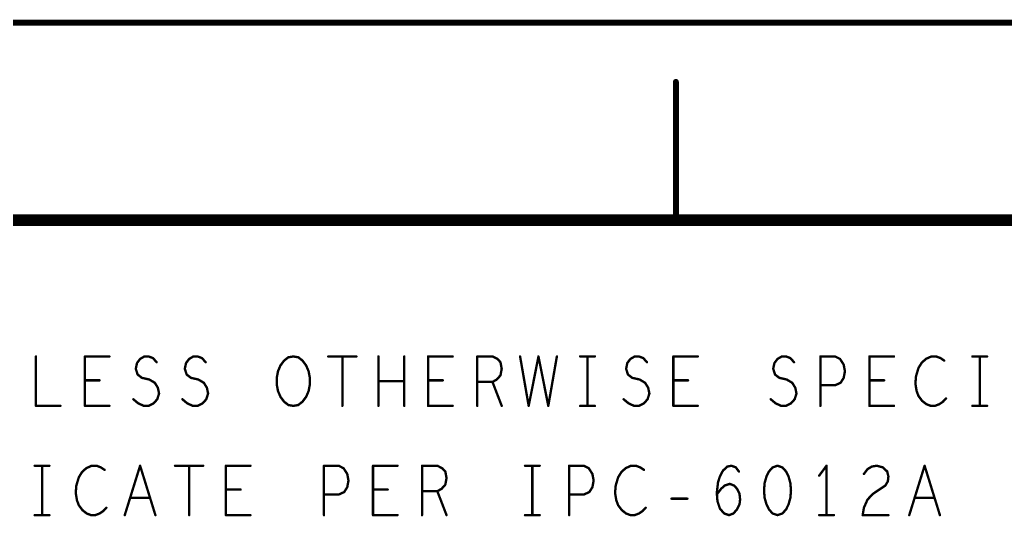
# Model space of a CAD drawing. Extents: x -18 to 16.1, y -6.6 to 15.5.
# Drawn here: x -15.359 to -12.867, y 14.203 to 15.46 of the extents above; entities that cross this region are included whole.
import ezdxf

# ---------------------------------------------------------------- set-up
doc = ezdxf.new("R2010")
doc.units = 0
doc.layers.get('0').update_dxf_attribs({"linetype": 'CONTINUOUS'})
doc.layers.add('FAB', color=13, linetype='CONTINUOUS')

# ---------------------------------------------------------------- blocks, each defined once
blk = doc.blocks.new('ROUND_13')
at = {"const_width": 0.0075}
blk.add_lwpolyline([(-0.00375, 0, 1), (0.00375, 0, 1)], format="xyb", close=True, dxfattribs=at)
blk = doc.blocks.new('ROUND_1')
at = {"const_width": 0.003}
blk.add_lwpolyline([(-0.0015, 0, 1), (0.0015, 0, 1)], format="xyb", close=True, dxfattribs=at)

msp = doc.modelspace()

# ---------------------------------------------------------------- linework, layer by layer
at = {"layer": 'FAB'}
for points, const_width in [([(-17.9499, 15.4527), (16.0501, 15.4527)], 0.015), ([(-13.6999, 14.9527), (-13.6999, 15.3027)], 0.015), ([(15.0501, 14.9527), (-16.9499, 14.9527)], 0.03), ([(-15.3184, 14.6077), (-15.3184, 14.4827)], 0.006), ([(-15.1944, 14.4827), (-15.1944, 14.6077)], 0.006), ([(-15.1944, 14.6077), (-15.1324, 14.6077)], 0.006), ([(-15.0549, 14.6015), (-15.0441, 14.6077)], 0.006), ([(-15.0441, 14.6077), (-15.0332, 14.6077)], 0.006), ([(-15.0332, 14.6077), (-15.0224, 14.6036)], 0.006), ([(-15.0224, 14.6036), (-15.0131, 14.5932)], 0.006), ([(-14.9309, 14.6015), (-14.9201, 14.6077)], 0.006), ([(-14.9201, 14.6077), (-14.9092, 14.6077)], 0.006), ([(-14.9092, 14.6077), (-14.8984, 14.6036)], 0.006), ([(-14.8984, 14.6036), (-14.8891, 14.5932)], 0.006), ([(-14.6907, 14.5973), (-14.6798, 14.6057)], 0.006), ([(-14.6798, 14.6057), (-14.6674, 14.6077)], 0.006), ([(-14.6674, 14.6077), (-14.655, 14.6057)], 0.006), ([(-14.655, 14.6057), (-14.6442, 14.5973)], 0.006), ([(-14.5791, 14.6077), (-14.5078, 14.6077)], 0.006), ([(-14.5434, 14.6077), (-14.5434, 14.4827)], 0.006), ([(-14.452, 14.4827), (-14.452, 14.6077)], 0.006), ([(-14.3869, 14.6077), (-14.3869, 14.4827)], 0.006), ([(-14.3264, 14.4827), (-14.3264, 14.6077)], 0.006), ([(-14.3264, 14.6077), (-14.2644, 14.6077)], 0.006), ([(-14.2024, 14.4827), (-14.2024, 14.6077)], 0.006), ([(-14.2024, 14.6077), (-14.1637, 14.6077)], 0.006), ([(-14.1637, 14.6077), (-14.1513, 14.6015)], 0.006), ([(-14.0939, 14.6077), (-14.0722, 14.4827)], 0.006), ([(-14.0722, 14.4827), (-14.0474, 14.6077)], 0.006), ([(-14.0474, 14.6077), (-14.0226, 14.4827)], 0.006), ([(-14.0226, 14.4827), (-14.0009, 14.6077)], 0.006), ([(-13.942, 14.6077), (-13.9048, 14.6077)], 0.006), ([(-13.9234, 14.6077), (-13.9234, 14.4827)], 0.006), ([(-13.8149, 14.6015), (-13.8041, 14.6077)], 0.006), ([(-13.8041, 14.6077), (-13.7932, 14.6077)], 0.006), ([(-13.7932, 14.6077), (-13.7824, 14.6036)], 0.006), ([(-13.7824, 14.6036), (-13.7731, 14.5932)], 0.006), ([(-13.7064, 14.4827), (-13.7064, 14.6077)], 0.006), ([(-13.7064, 14.6077), (-13.6444, 14.6077)], 0.006), ([(-13.4429, 14.6015), (-13.4321, 14.6077)], 0.006), ([(-13.4321, 14.6077), (-13.4212, 14.6077)], 0.006), ([(-13.4212, 14.6077), (-13.4104, 14.6036)], 0.006), ([(-13.4104, 14.6036), (-13.4011, 14.5932)], 0.006), ([(-13.3344, 14.4827), (-13.3344, 14.6077)], 0.006), ([(-13.3344, 14.6077), (-13.2972, 14.6077)], 0.006), ([(-13.2972, 14.6077), (-13.2848, 14.6015)], 0.006), ([(-13.2104, 14.4827), (-13.2104, 14.6077)], 0.006), ([(-13.2104, 14.6077), (-13.1484, 14.6077)], 0.006), ([(-13.0539, 14.6077), (-13.0678, 14.6015)], 0.006), ([(-13.0415, 14.6077), (-13.0539, 14.6077)], 0.006), ([(-13.0306, 14.6036), (-13.0415, 14.6077)], 0.006), ([(-13.0213, 14.5973), (-13.0306, 14.6036)], 0.006), ([(-12.95, 14.6077), (-12.9128, 14.6077)], 0.006), ([(-12.9314, 14.6077), (-12.9314, 14.4827)], 0.006), ([(-15.0658, 14.5765), (-15.0627, 14.5911)], 0.006), ([(-15.0627, 14.5911), (-15.0549, 14.6015)], 0.006), ([(-14.9418, 14.5765), (-14.9387, 14.5911)], 0.006), ([(-14.9387, 14.5911), (-14.9309, 14.6015)], 0.006), ([(-14.7062, 14.5702), (-14.7, 14.5848)], 0.006), ([(-14.7, 14.5848), (-14.6907, 14.5973)], 0.006), ([(-14.6442, 14.5973), (-14.6349, 14.5848)], 0.006), ([(-14.6349, 14.5848), (-14.6287, 14.5702)], 0.006), ([(-14.1513, 14.6015), (-14.1435, 14.5932)], 0.006), ([(-14.1435, 14.5932), (-14.1404, 14.5765)], 0.006), ([(-13.8258, 14.5765), (-13.8227, 14.5911)], 0.006), ([(-13.8227, 14.5911), (-13.8149, 14.6015)], 0.006), ([(-13.4538, 14.5765), (-13.4507, 14.5911)], 0.006), ([(-13.4507, 14.5911), (-13.4429, 14.6015)], 0.006), ([(-13.2848, 14.6015), (-13.2755, 14.5869)], 0.006), ([(-13.2755, 14.5869), (-13.2724, 14.5702)], 0.006), ([(-13.0864, 14.5786), (-13.0926, 14.5577)], 0.006), ([(-13.0787, 14.5911), (-13.0864, 14.5786)], 0.006), ([(-13.0678, 14.6015), (-13.0787, 14.5911)], 0.006), ([(-15.0611, 14.5619), (-15.0658, 14.5765)], 0.006), ([(-15.0503, 14.5536), (-15.0611, 14.5619)], 0.006), ([(-15.0317, 14.5494), (-15.0503, 14.5536)], 0.006), ([(-14.9371, 14.5619), (-14.9418, 14.5765)], 0.006), ([(-14.9263, 14.5536), (-14.9371, 14.5619)], 0.006), ([(-14.9077, 14.5494), (-14.9263, 14.5536)], 0.006), ([(-14.7093, 14.5536), (-14.7062, 14.5702)], 0.006), ([(-14.7093, 14.5369), (-14.7093, 14.5536)], 0.006), ([(-14.6287, 14.5702), (-14.6256, 14.5536)], 0.006), ([(-14.6256, 14.5536), (-14.6256, 14.5369)], 0.006), ([(-14.1435, 14.5598), (-14.1528, 14.5494)], 0.006), ([(-14.1404, 14.5765), (-14.1435, 14.5598)], 0.006), ([(-13.8211, 14.5619), (-13.8258, 14.5765)], 0.006), ([(-13.8103, 14.5536), (-13.8211, 14.5619)], 0.006), ([(-13.7917, 14.5494), (-13.8103, 14.5536)], 0.006), ([(-13.4491, 14.5619), (-13.4538, 14.5765)], 0.006), ([(-13.4383, 14.5536), (-13.4491, 14.5619)], 0.006), ([(-13.4197, 14.5494), (-13.4383, 14.5536)], 0.006), ([(-13.2755, 14.5536), (-13.2833, 14.5411)], 0.006), ([(-13.2724, 14.5702), (-13.2755, 14.5536)], 0.006), ([(-13.0926, 14.5577), (-13.0942, 14.539)], 0.006), ([(-15.1572, 14.5473), (-15.1944, 14.5473)], 0.006), ([(-15.0177, 14.5411), (-15.0317, 14.5494)], 0.006), ([(-15.01, 14.5286), (-15.0177, 14.5411)], 0.006), ([(-15.0069, 14.514), (-15.01, 14.5286)], 0.006), ([(-14.8937, 14.5411), (-14.9077, 14.5494)], 0.006), ([(-14.886, 14.5286), (-14.8937, 14.5411)], 0.006), ([(-14.8829, 14.514), (-14.886, 14.5286)], 0.006), ([(-14.7062, 14.5202), (-14.7093, 14.5369)], 0.006), ([(-14.6256, 14.5369), (-14.6287, 14.5202)], 0.006), ([(-14.3869, 14.5452), (-14.452, 14.5452)], 0.006), ([(-14.2892, 14.5473), (-14.3264, 14.5473)], 0.006), ([(-14.1637, 14.5432), (-14.2024, 14.5432)], 0.006), ([(-14.1528, 14.5494), (-14.1637, 14.5432)], 0.006), ([(-14.1637, 14.5432), (-14.1404, 14.4827)], 0.006), ([(-13.7777, 14.5411), (-13.7917, 14.5494)], 0.006), ([(-13.77, 14.5286), (-13.7777, 14.5411)], 0.006), ([(-13.7669, 14.514), (-13.77, 14.5286)], 0.006), ([(-13.6692, 14.5473), (-13.7064, 14.5473)], 0.006), ([(-13.4057, 14.5411), (-13.4197, 14.5494)], 0.006), ([(-13.398, 14.5286), (-13.4057, 14.5411)], 0.006), ([(-13.3949, 14.514), (-13.398, 14.5286)], 0.006), ([(-13.2972, 14.5348), (-13.3344, 14.5348)], 0.006), ([(-13.2833, 14.5411), (-13.2972, 14.5348)], 0.006), ([(-13.1732, 14.5473), (-13.2104, 14.5473)], 0.006), ([(-13.0942, 14.539), (-13.0911, 14.5202)], 0.006), ([(-15.0115, 14.4994), (-15.0069, 14.514)], 0.006), ([(-14.8875, 14.4994), (-14.8829, 14.514)], 0.006), ([(-14.7, 14.5057), (-14.7062, 14.5202)], 0.006), ([(-14.6907, 14.4932), (-14.7, 14.5057)], 0.006), ([(-14.6349, 14.5057), (-14.6442, 14.4932)], 0.006), ([(-14.6287, 14.5202), (-14.6349, 14.5057)], 0.006), ([(-13.7715, 14.4994), (-13.7669, 14.514)], 0.006), ([(-13.3995, 14.4994), (-13.3949, 14.514)], 0.006), ([(-13.0911, 14.5202), (-13.0864, 14.5077)], 0.006), ([(-13.0864, 14.5077), (-13.0771, 14.4952)], 0.006), ([(-15.3184, 14.4827), (-15.2564, 14.4827)], 0.006), ([(-15.1324, 14.4827), (-15.1944, 14.4827)], 0.006), ([(-15.072, 14.4994), (-15.0596, 14.489)], 0.006), ([(-15.0596, 14.489), (-15.0456, 14.4827)], 0.006), ([(-15.0456, 14.4827), (-15.0332, 14.4827)], 0.006), ([(-15.0332, 14.4827), (-15.0208, 14.489)], 0.006), ([(-15.0208, 14.489), (-15.0115, 14.4994)], 0.006), ([(-14.948, 14.4994), (-14.9356, 14.489)], 0.006), ([(-14.9356, 14.489), (-14.9216, 14.4827)], 0.006), ([(-14.9216, 14.4827), (-14.9092, 14.4827)], 0.006), ([(-14.9092, 14.4827), (-14.8968, 14.489)], 0.006), ([(-14.8968, 14.489), (-14.8875, 14.4994)], 0.006), ([(-14.6798, 14.4848), (-14.6907, 14.4932)], 0.006), ([(-14.6674, 14.4827), (-14.6798, 14.4848)], 0.006), ([(-14.655, 14.4848), (-14.6674, 14.4827)], 0.006), ([(-14.6442, 14.4932), (-14.655, 14.4848)], 0.006), ([(-14.2644, 14.4827), (-14.3264, 14.4827)], 0.006), ([(-13.942, 14.4827), (-13.9048, 14.4827)], 0.006), ([(-13.832, 14.4994), (-13.8196, 14.489)], 0.006), ([(-13.8196, 14.489), (-13.8056, 14.4827)], 0.006), ([(-13.8056, 14.4827), (-13.7932, 14.4827)], 0.006), ([(-13.7932, 14.4827), (-13.7808, 14.489)], 0.006), ([(-13.7808, 14.489), (-13.7715, 14.4994)], 0.006), ([(-13.6444, 14.4827), (-13.7064, 14.4827)], 0.006), ([(-13.46, 14.4994), (-13.4476, 14.489)], 0.006), ([(-13.4476, 14.489), (-13.4336, 14.4827)], 0.006), ([(-13.4336, 14.4827), (-13.4212, 14.4827)], 0.006), ([(-13.4212, 14.4827), (-13.4088, 14.489)], 0.006), ([(-13.4088, 14.489), (-13.3995, 14.4994)], 0.006), ([(-13.1484, 14.4827), (-13.2104, 14.4827)], 0.006), ([(-13.0771, 14.4952), (-13.0663, 14.4869)], 0.006), ([(-13.0663, 14.4869), (-13.0554, 14.4827)], 0.006), ([(-13.0554, 14.4827), (-13.0446, 14.4827)], 0.006), ([(-13.0446, 14.4827), (-13.0337, 14.4869)], 0.006), ([(-13.0337, 14.4869), (-13.0244, 14.4932)], 0.006), ([(-13.0244, 14.4932), (-13.0167, 14.5015)], 0.006), ([(-12.95, 14.4827), (-12.9128, 14.4827)], 0.006), ([(-15.3215, 14.3311), (-15.2843, 14.3311)], 0.006), ([(-15.3029, 14.3311), (-15.3029, 14.2061)], 0.006), ([(-15.1774, 14.3311), (-15.1913, 14.3248)], 0.006), ([(-15.165, 14.3311), (-15.1774, 14.3311)], 0.006), ([(-15.1541, 14.3269), (-15.165, 14.3311)], 0.006), ([(-15.0937, 14.2061), (-15.0549, 14.3311)], 0.006), ([(-15.0549, 14.3311), (-15.0162, 14.2061)], 0.006), ([(-14.9666, 14.3311), (-14.8953, 14.3311)], 0.006), ([(-14.9309, 14.3311), (-14.9309, 14.2061)], 0.006), ([(-14.8379, 14.2061), (-14.8379, 14.3311)], 0.006), ([(-14.8379, 14.3311), (-14.7759, 14.3311)], 0.006), ([(-14.5899, 14.2061), (-14.5899, 14.3311)], 0.006), ([(-14.5899, 14.3311), (-14.5527, 14.3311)], 0.006), ([(-14.5527, 14.3311), (-14.5403, 14.3248)], 0.006), ([(-14.4659, 14.2061), (-14.4659, 14.3311)], 0.006), ([(-14.4659, 14.3311), (-14.4039, 14.3311)], 0.006), ([(-14.3419, 14.2061), (-14.3419, 14.3311)], 0.006), ([(-14.3419, 14.3311), (-14.3032, 14.3311)], 0.006), ([(-14.3032, 14.3311), (-14.2908, 14.3248)], 0.006), ([(-14.0815, 14.3311), (-14.0443, 14.3311)], 0.006), ([(-14.0629, 14.3311), (-14.0629, 14.2061)], 0.006), ([(-13.9699, 14.2061), (-13.9699, 14.3311)], 0.006), ([(-13.9699, 14.3311), (-13.9327, 14.3311)], 0.006), ([(-13.9327, 14.3311), (-13.9203, 14.3248)], 0.006), ([(-13.8134, 14.3311), (-13.8273, 14.3248)], 0.006), ([(-13.801, 14.3311), (-13.8134, 14.3311)], 0.006), ([(-13.7901, 14.3269), (-13.801, 14.3311)], 0.006), ([(-13.5809, 14.3186), (-13.57, 14.329)], 0.006), ([(-13.57, 14.329), (-13.5592, 14.3311)], 0.006), ([(-13.5592, 14.3311), (-13.5483, 14.3269)], 0.006), ([(-13.4429, 14.3311), (-13.4553, 14.3269)], 0.006), ([(-13.4305, 14.3269), (-13.4429, 14.3311)], 0.006), ([(-13.3189, 14.3311), (-13.3375, 14.3061)], 0.006), ([(-13.3189, 14.2061), (-13.3189, 14.3311)], 0.006), ([(-13.2151, 14.3227), (-13.2042, 14.329)], 0.006), ([(-13.2042, 14.329), (-13.1918, 14.3311)], 0.006), ([(-13.1918, 14.3311), (-13.1763, 14.3269)], 0.006), ([(-13.1097, 14.2061), (-13.0709, 14.3311)], 0.006), ([(-13.0709, 14.3311), (-13.0322, 14.2061)], 0.006), ([(-15.2022, 14.3144), (-15.2099, 14.3019)], 0.006), ([(-15.1913, 14.3248), (-15.2022, 14.3144)], 0.006), ([(-15.1448, 14.3207), (-15.1541, 14.3269)], 0.006), ([(-14.5403, 14.3248), (-14.531, 14.3103)], 0.006), ([(-14.531, 14.3103), (-14.5279, 14.2936)], 0.006), ([(-14.2908, 14.3248), (-14.283, 14.3165)], 0.006), ([(-14.283, 14.3165), (-14.2799, 14.2998)], 0.006), ([(-13.9203, 14.3248), (-13.911, 14.3103)], 0.006), ([(-13.911, 14.3103), (-13.9079, 14.2936)], 0.006), ([(-13.8382, 14.3144), (-13.8459, 14.3019)], 0.006), ([(-13.8273, 14.3248), (-13.8382, 14.3144)], 0.006), ([(-13.7808, 14.3207), (-13.7901, 14.3269)], 0.006), ([(-13.5933, 14.2894), (-13.5886, 14.304)], 0.006), ([(-13.5886, 14.304), (-13.5809, 14.3186)], 0.006), ([(-13.5483, 14.3269), (-13.5406, 14.3165)], 0.006), ([(-13.4708, 14.304), (-13.4755, 14.2873)], 0.006), ([(-13.4646, 14.3165), (-13.4708, 14.304)], 0.006), ([(-13.4553, 14.3269), (-13.4646, 14.3165)], 0.006), ([(-13.4212, 14.3165), (-13.4305, 14.3269)], 0.006), ([(-13.415, 14.304), (-13.4212, 14.3165)], 0.006), ([(-13.4104, 14.2873), (-13.415, 14.304)], 0.006), ([(-13.2244, 14.3103), (-13.2151, 14.3227)], 0.006), ([(-13.1763, 14.3269), (-13.1655, 14.3165)], 0.006), ([(-13.1655, 14.3165), (-13.1624, 14.304)], 0.006), ([(-13.1624, 14.304), (-13.1639, 14.2915)], 0.006), ([(-15.2161, 14.2811), (-15.2177, 14.2623)], 0.006), ([(-15.2099, 14.3019), (-15.2161, 14.2811)], 0.006), ([(-14.5279, 14.2936), (-14.531, 14.2769)], 0.006), ([(-14.283, 14.2832), (-14.2923, 14.2728)], 0.006), ([(-14.2799, 14.2998), (-14.283, 14.2832)], 0.006), ([(-13.9079, 14.2936), (-13.911, 14.2769)], 0.006), ([(-13.8521, 14.2811), (-13.8537, 14.2623)], 0.006), ([(-13.8459, 14.3019), (-13.8521, 14.2811)], 0.006), ([(-13.5964, 14.2623), (-13.5933, 14.2894)], 0.006), ([(-13.5855, 14.2728), (-13.5762, 14.2811)], 0.006), ([(-13.5762, 14.2811), (-13.5638, 14.2852)], 0.006), ([(-13.5638, 14.2852), (-13.553, 14.2811)], 0.006), ([(-13.553, 14.2811), (-13.5452, 14.2728)], 0.006), ([(-13.4755, 14.2873), (-13.477, 14.2686)], 0.006), ([(-13.4088, 14.2686), (-13.4104, 14.2873)], 0.006), ([(-13.1701, 14.2811), (-13.2011, 14.2602)], 0.006), ([(-13.1639, 14.2915), (-13.1701, 14.2811)], 0.006), ([(-15.2177, 14.2623), (-15.2146, 14.2436)], 0.006), ([(-14.8007, 14.2707), (-14.8379, 14.2707)], 0.006), ([(-14.5527, 14.2582), (-14.5899, 14.2582)], 0.006), ([(-14.5388, 14.2644), (-14.5527, 14.2582)], 0.006), ([(-14.531, 14.2769), (-14.5388, 14.2644)], 0.006), ([(-14.4287, 14.2707), (-14.4659, 14.2707)], 0.006), ([(-14.3032, 14.2665), (-14.3419, 14.2665)], 0.006), ([(-14.2923, 14.2728), (-14.3032, 14.2665)], 0.006), ([(-14.3032, 14.2665), (-14.2799, 14.2061)], 0.006), ([(-13.9327, 14.2582), (-13.9699, 14.2582)], 0.006), ([(-13.9188, 14.2644), (-13.9327, 14.2582)], 0.006), ([(-13.911, 14.2769), (-13.9188, 14.2644)], 0.006), ([(-13.8537, 14.2623), (-13.8506, 14.2436)], 0.006), ([(-13.5964, 14.2582), (-13.5855, 14.2728)], 0.006), ([(-13.5948, 14.2415), (-13.5964, 14.2623)], 0.006), ([(-13.5452, 14.2728), (-13.539, 14.2602)], 0.006), ([(-13.539, 14.2602), (-13.5375, 14.2457)], 0.006), ([(-13.477, 14.2686), (-13.4755, 14.2498)], 0.006), ([(-13.4104, 14.2498), (-13.4088, 14.2686)], 0.006), ([(-13.2011, 14.2602), (-13.2151, 14.2457)], 0.006), ([(-15.2146, 14.2436), (-15.2099, 14.2311)], 0.006), ([(-15.2099, 14.2311), (-15.2006, 14.2186)], 0.006), ([(-15.0301, 14.2498), (-15.0797, 14.2498)], 0.006), ([(-13.8506, 14.2436), (-13.8459, 14.2311)], 0.006), ([(-13.8459, 14.2311), (-13.8366, 14.2186)], 0.006), ([(-13.7111, 14.2477), (-13.6708, 14.2477)], 0.006), ([(-13.5886, 14.2227), (-13.5948, 14.2415)], 0.006), ([(-13.539, 14.2332), (-13.5452, 14.2207)], 0.006), ([(-13.5375, 14.2457), (-13.539, 14.2332)], 0.006), ([(-13.4755, 14.2498), (-13.4708, 14.2332)], 0.006), ([(-13.4708, 14.2332), (-13.4646, 14.2207)], 0.006), ([(-13.4212, 14.2207), (-13.415, 14.2332)], 0.006), ([(-13.415, 14.2332), (-13.4104, 14.2498)], 0.006), ([(-13.2151, 14.2457), (-13.2244, 14.2248)], 0.006), ([(-13.0461, 14.2498), (-13.0957, 14.2498)], 0.006), ([(-15.3215, 14.2061), (-15.2843, 14.2061)], 0.006), ([(-15.2006, 14.2186), (-15.1898, 14.2102)], 0.006), ([(-15.1898, 14.2102), (-15.1789, 14.2061)], 0.006), ([(-15.1789, 14.2061), (-15.1681, 14.2061)], 0.006), ([(-15.1681, 14.2061), (-15.1572, 14.2102)], 0.006), ([(-15.1572, 14.2102), (-15.1479, 14.2165)], 0.006), ([(-15.1479, 14.2165), (-15.1402, 14.2248)], 0.006), ([(-14.7759, 14.2061), (-14.8379, 14.2061)], 0.006), ([(-14.4039, 14.2061), (-14.4659, 14.2061)], 0.006), ([(-14.0815, 14.2061), (-14.0443, 14.2061)], 0.006), ([(-13.8366, 14.2186), (-13.8258, 14.2102)], 0.006), ([(-13.8258, 14.2102), (-13.8149, 14.2061)], 0.006), ([(-13.8149, 14.2061), (-13.8041, 14.2061)], 0.006), ([(-13.8041, 14.2061), (-13.7932, 14.2102)], 0.006), ([(-13.7932, 14.2102), (-13.7839, 14.2165)], 0.006), ([(-13.7839, 14.2165), (-13.7762, 14.2248)], 0.006), ([(-13.5778, 14.2102), (-13.5886, 14.2227)], 0.006), ([(-13.5654, 14.2061), (-13.5778, 14.2102)], 0.006), ([(-13.5545, 14.2102), (-13.5654, 14.2061)], 0.006), ([(-13.5452, 14.2207), (-13.5545, 14.2102)], 0.006), ([(-13.4646, 14.2207), (-13.4553, 14.2102)], 0.006), ([(-13.4553, 14.2102), (-13.4429, 14.2061)], 0.006), ([(-13.4429, 14.2061), (-13.4305, 14.2102)], 0.006), ([(-13.4305, 14.2102), (-13.4212, 14.2207)], 0.006), ([(-13.3375, 14.2061), (-13.3003, 14.2061)], 0.006), ([(-13.2244, 14.2248), (-13.2275, 14.2061)], 0.006), ([(-13.2275, 14.2061), (-13.1624, 14.2061)], 0.006)]:
    msp.add_lwpolyline(points, dxfattribs=dict(at, const_width=const_width))

# ---------------------------------------------------------------- block references
for name, p in [('ROUND_13', (-13.6999, 15.3027)), ('ROUND_13', (-13.6999, 14.9527)), ('ROUND_1', (-15.3184, 14.6077)), ('ROUND_1', (-15.1944, 14.6077)), ('ROUND_1', (-15.1944, 14.6077)), ('ROUND_1', (-15.1324, 14.6077)), ('ROUND_1', (-15.0441, 14.6077)), ('ROUND_1', (-15.0441, 14.6077)), ('ROUND_1', (-15.0332, 14.6077)), ('ROUND_1', (-15.0332, 14.6077)), ('ROUND_1', (-15.0224, 14.6036)), ('ROUND_1', (-15.0224, 14.6036)), ('ROUND_1', (-14.9201, 14.6077)), ('ROUND_1', (-14.9201, 14.6077)), ('ROUND_1', (-14.9092, 14.6077)), ('ROUND_1', (-14.9092, 14.6077)), ('ROUND_1', (-14.8984, 14.6036)), ('ROUND_1', (-14.8984, 14.6036)), ('ROUND_1', (-14.6798, 14.6057)), ('ROUND_1', (-14.6798, 14.6057)), ('ROUND_1', (-14.6674, 14.6077)), ('ROUND_1', (-14.6674, 14.6077)), ('ROUND_1', (-14.655, 14.6057)), ('ROUND_1', (-14.655, 14.6057)), ('ROUND_1', (-14.5791, 14.6077)), ('ROUND_1', (-14.5434, 14.6077)), ('ROUND_1', (-14.5078, 14.6077)), ('ROUND_1', (-14.452, 14.6077)), ('ROUND_1', (-14.3869, 14.6077)), ('ROUND_1', (-14.3264, 14.6077)), ('ROUND_1', (-14.3264, 14.6077)), ('ROUND_1', (-14.2644, 14.6077)), ('ROUND_1', (-14.2024, 14.6077)), ('ROUND_1', (-14.2024, 14.6077)), ('ROUND_1', (-14.1637, 14.6077)), ('ROUND_1', (-14.1637, 14.6077)), ('ROUND_1', (-14.0939, 14.6077)), ('ROUND_1', (-14.0474, 14.6077)), ('ROUND_1', (-14.0474, 14.6077)), ('ROUND_1', (-14.0009, 14.6077)), ('ROUND_1', (-13.942, 14.6077)), ('ROUND_1', (-13.9234, 14.6077)), ('ROUND_1', (-13.9048, 14.6077)), ('ROUND_1', (-13.8041, 14.6077)), ('ROUND_1', (-13.8041, 14.6077)), ('ROUND_1', (-13.7932, 14.6077)), ('ROUND_1', (-13.7932, 14.6077)), ('ROUND_1', (-13.7824, 14.6036)), ('ROUND_1', (-13.7824, 14.6036)), ('ROUND_1', (-13.7064, 14.6077)), ('ROUND_1', (-13.7064, 14.6077)), ('ROUND_1', (-13.6444, 14.6077)), ('ROUND_1', (-13.4321, 14.6077)), ('ROUND_1', (-13.4321, 14.6077)), ('ROUND_1', (-13.4212, 14.6077)), ('ROUND_1', (-13.4212, 14.6077)), ('ROUND_1', (-13.4104, 14.6036)), ('ROUND_1', (-13.4104, 14.6036)), ('ROUND_1', (-13.3344, 14.6077)), ('ROUND_1', (-13.3344, 14.6077)), ('ROUND_1', (-13.2972, 14.6077)), ('ROUND_1', (-13.2972, 14.6077)), ('ROUND_1', (-13.2104, 14.6077)), ('ROUND_1', (-13.2104, 14.6077)), ('ROUND_1', (-13.1484, 14.6077)), ('ROUND_1', (-13.0539, 14.6077)), ('ROUND_1', (-13.0539, 14.6077)), ('ROUND_1', (-13.0415, 14.6077)), ('ROUND_1', (-13.0415, 14.6077)), ('ROUND_1', (-13.0306, 14.6036)), ('ROUND_1', (-13.0306, 14.6036)), ('ROUND_1', (-12.95, 14.6077)), ('ROUND_1', (-12.9314, 14.6077)), ('ROUND_1', (-12.9128, 14.6077)), ('ROUND_1', (-15.0627, 14.5911)), ('ROUND_1', (-15.0627, 14.5911)), ('ROUND_1', (-15.0549, 14.6015)), ('ROUND_1', (-15.0549, 14.6015)), ('ROUND_1', (-15.0131, 14.5932)), ('ROUND_1', (-14.9387, 14.5911)), ('ROUND_1', (-14.9387, 14.5911)), ('ROUND_1', (-14.9309, 14.6015)), ('ROUND_1', (-14.9309, 14.6015)), ('ROUND_1', (-14.8891, 14.5932)), ('ROUND_1', (-14.7, 14.5848)), ('ROUND_1', (-14.7, 14.5848)), ('ROUND_1', (-14.6907, 14.5973)), ('ROUND_1', (-14.6907, 14.5973)), ('ROUND_1', (-14.6442, 14.5973)), ('ROUND_1', (-14.6442, 14.5973)), ('ROUND_1', (-14.6349, 14.5848)), ('ROUND_1', (-14.6349, 14.5848)), ('ROUND_1', (-14.1513, 14.6015)), ('ROUND_1', (-14.1513, 14.6015)), ('ROUND_1', (-14.1435, 14.5932)), ('ROUND_1', (-14.1435, 14.5932)), ('ROUND_1', (-13.8227, 14.5911)), ('ROUND_1', (-13.8227, 14.5911)), ('ROUND_1', (-13.8149, 14.6015)), ('ROUND_1', (-13.8149, 14.6015)), ('ROUND_1', (-13.7731, 14.5932)), ('ROUND_1', (-13.4507, 14.5911)), ('ROUND_1', (-13.4507, 14.5911)), ('ROUND_1', (-13.4429, 14.6015)), ('ROUND_1', (-13.4429, 14.6015)), ('ROUND_1', (-13.4011, 14.5932)), ('ROUND_1', (-13.2848, 14.6015)), ('ROUND_1', (-13.2848, 14.6015)), ('ROUND_1', (-13.2755, 14.5869)), ('ROUND_1', (-13.2755, 14.5869)), ('ROUND_1', (-13.0864, 14.5786)), ('ROUND_1', (-13.0864, 14.5786)), ('ROUND_1', (-13.0787, 14.5911)), ('ROUND_1', (-13.0787, 14.5911)), ('ROUND_1', (-13.0678, 14.6015)), ('ROUND_1', (-13.0678, 14.6015)), ('ROUND_1', (-13.0213, 14.5973)), ('ROUND_1', (-15.0658, 14.5765)), ('ROUND_1', (-15.0658, 14.5765)), ('ROUND_1', (-15.0611, 14.5619)), ('ROUND_1', (-15.0611, 14.5619)), ('ROUND_1', (-15.0503, 14.5536)), ('ROUND_1', (-15.0503, 14.5536)), ('ROUND_1', (-14.9418, 14.5765)), ('ROUND_1', (-14.9418, 14.5765)), ('ROUND_1', (-14.9371, 14.5619)), ('ROUND_1', (-14.9371, 14.5619)), ('ROUND_1', (-14.9263, 14.5536)), ('ROUND_1', (-14.9263, 14.5536)), ('ROUND_1', (-14.7093, 14.5536)), ('ROUND_1', (-14.7093, 14.5536)), ('ROUND_1', (-14.7062, 14.5702)), ('ROUND_1', (-14.7062, 14.5702)), ('ROUND_1', (-14.6287, 14.5702)), ('ROUND_1', (-14.6287, 14.5702)), ('ROUND_1', (-14.6256, 14.5536)), ('ROUND_1', (-14.6256, 14.5536)), ('ROUND_1', (-14.1435, 14.5598)), ('ROUND_1', (-14.1435, 14.5598)), ('ROUND_1', (-14.1404, 14.5765)), ('ROUND_1', (-14.1404, 14.5765)), ('ROUND_1', (-13.8258, 14.5765)), ('ROUND_1', (-13.8258, 14.5765)), ('ROUND_1', (-13.8211, 14.5619)), ('ROUND_1', (-13.8211, 14.5619)), ('ROUND_1', (-13.8103, 14.5536)), ('ROUND_1', (-13.8103, 14.5536)), ('ROUND_1', (-13.4538, 14.5765)), ('ROUND_1', (-13.4538, 14.5765)), ('ROUND_1', (-13.4491, 14.5619)), ('ROUND_1', (-13.4491, 14.5619)), ('ROUND_1', (-13.4383, 14.5536)), ('ROUND_1', (-13.4383, 14.5536)), ('ROUND_1', (-13.2755, 14.5536)), ('ROUND_1', (-13.2755, 14.5536)), ('ROUND_1', (-13.2724, 14.5702)), ('ROUND_1', (-13.2724, 14.5702)), ('ROUND_1', (-13.0926, 14.5577)), ('ROUND_1', (-13.0926, 14.5577)), ('ROUND_1', (-15.1944, 14.5473)), ('ROUND_1', (-15.1572, 14.5473)), ('ROUND_1', (-15.0317, 14.5494)), ('ROUND_1', (-15.0317, 14.5494)), ('ROUND_1', (-15.0177, 14.5411)), ('ROUND_1', (-15.0177, 14.5411)), ('ROUND_1', (-15.01, 14.5286)), ('ROUND_1', (-15.01, 14.5286)), ('ROUND_1', (-14.9077, 14.5494)), ('ROUND_1', (-14.9077, 14.5494)), ('ROUND_1', (-14.8937, 14.5411)), ('ROUND_1', (-14.8937, 14.5411)), ('ROUND_1', (-14.886, 14.5286)), ('ROUND_1', (-14.886, 14.5286)), ('ROUND_1', (-14.7093, 14.5369)), ('ROUND_1', (-14.7093, 14.5369)), ('ROUND_1', (-14.6256, 14.5369)), ('ROUND_1', (-14.6256, 14.5369)), ('ROUND_1', (-14.452, 14.5452)), ('ROUND_1', (-14.3869, 14.5452)), ('ROUND_1', (-14.3264, 14.5473)), ('ROUND_1', (-14.2892, 14.5473)), ('ROUND_1', (-14.2024, 14.5432)), ('ROUND_1', (-14.1637, 14.5432)), ('ROUND_1', (-14.1637, 14.5432)), ('ROUND_1', (-14.1637, 14.5432)), ('ROUND_1', (-14.1528, 14.5494)), ('ROUND_1', (-14.1528, 14.5494)), ('ROUND_1', (-13.7917, 14.5494)), ('ROUND_1', (-13.7917, 14.5494)), ('ROUND_1', (-13.7777, 14.5411)), ('ROUND_1', (-13.7777, 14.5411)), ('ROUND_1', (-13.77, 14.5286)), ('ROUND_1', (-13.77, 14.5286)), ('ROUND_1', (-13.7064, 14.5473)), ('ROUND_1', (-13.6692, 14.5473)), ('ROUND_1', (-13.4197, 14.5494)), ('ROUND_1', (-13.4197, 14.5494)), ('ROUND_1', (-13.4057, 14.5411)), ('ROUND_1', (-13.4057, 14.5411)), ('ROUND_1', (-13.398, 14.5286)), ('ROUND_1', (-13.398, 14.5286)), ('ROUND_1', (-13.3344, 14.5348)), ('ROUND_1', (-13.2972, 14.5348)), ('ROUND_1', (-13.2972, 14.5348)), ('ROUND_1', (-13.2833, 14.5411)), ('ROUND_1', (-13.2833, 14.5411)), ('ROUND_1', (-13.2104, 14.5473)), ('ROUND_1', (-13.1732, 14.5473)), ('ROUND_1', (-13.0942, 14.539)), ('ROUND_1', (-13.0942, 14.539)), ('ROUND_1', (-15.0069, 14.514)), ('ROUND_1', (-15.0069, 14.514)), ('ROUND_1', (-14.8829, 14.514)), ('ROUND_1', (-14.8829, 14.514)), ('ROUND_1', (-14.7062, 14.5202)), ('ROUND_1', (-14.7062, 14.5202)), ('ROUND_1', (-14.7, 14.5057)), ('ROUND_1', (-14.7, 14.5057)), ('ROUND_1', (-14.6349, 14.5057)), ('ROUND_1', (-14.6349, 14.5057)), ('ROUND_1', (-14.6287, 14.5202)), ('ROUND_1', (-14.6287, 14.5202)), ('ROUND_1', (-13.7669, 14.514)), ('ROUND_1', (-13.7669, 14.514)), ('ROUND_1', (-13.3949, 14.514)), ('ROUND_1', (-13.3949, 14.514)), ('ROUND_1', (-13.0911, 14.5202)), ('ROUND_1', (-13.0911, 14.5202)), ('ROUND_1', (-13.0864, 14.5077)), ('ROUND_1', (-13.0864, 14.5077)), ('ROUND_1', (-15.3184, 14.4827)), ('ROUND_1', (-15.3184, 14.4827)), ('ROUND_1', (-15.2564, 14.4827)), ('ROUND_1', (-15.1944, 14.4827)), ('ROUND_1', (-15.1944, 14.4827)), ('ROUND_1', (-15.1324, 14.4827)), ('ROUND_1', (-15.072, 14.4994)), ('ROUND_1', (-15.0596, 14.489)), ('ROUND_1', (-15.0596, 14.489)), ('ROUND_1', (-15.0456, 14.4827)), ('ROUND_1', (-15.0456, 14.4827)), ('ROUND_1', (-15.0332, 14.4827)), ('ROUND_1', (-15.0332, 14.4827)), ('ROUND_1', (-15.0208, 14.489)), ('ROUND_1', (-15.0208, 14.489)), ('ROUND_1', (-15.0115, 14.4994)), ('ROUND_1', (-15.0115, 14.4994)), ('ROUND_1', (-14.948, 14.4994)), ('ROUND_1', (-14.9356, 14.489)), ('ROUND_1', (-14.9356, 14.489)), ('ROUND_1', (-14.9216, 14.4827)), ('ROUND_1', (-14.9216, 14.4827)), ('ROUND_1', (-14.9092, 14.4827)), ('ROUND_1', (-14.9092, 14.4827)), ('ROUND_1', (-14.8968, 14.489)), ('ROUND_1', (-14.8968, 14.489)), ('ROUND_1', (-14.8875, 14.4994)), ('ROUND_1', (-14.8875, 14.4994)), ('ROUND_1', (-14.6907, 14.4932)), ('ROUND_1', (-14.6907, 14.4932)), ('ROUND_1', (-14.6798, 14.4848)), ('ROUND_1', (-14.6798, 14.4848)), ('ROUND_1', (-14.6674, 14.4827)), ('ROUND_1', (-14.6674, 14.4827)), ('ROUND_1', (-14.655, 14.4848)), ('ROUND_1', (-14.655, 14.4848)), ('ROUND_1', (-14.6442, 14.4932)), ('ROUND_1', (-14.6442, 14.4932)), ('ROUND_1', (-14.5434, 14.4827)), ('ROUND_1', (-14.452, 14.4827)), ('ROUND_1', (-14.3869, 14.4827)), ('ROUND_1', (-14.3264, 14.4827)), ('ROUND_1', (-14.3264, 14.4827)), ('ROUND_1', (-14.2644, 14.4827)), ('ROUND_1', (-14.2024, 14.4827)), ('ROUND_1', (-14.1404, 14.4827)), ('ROUND_1', (-14.0722, 14.4827)), ('ROUND_1', (-14.0722, 14.4827)), ('ROUND_1', (-14.0226, 14.4827)), ('ROUND_1', (-14.0226, 14.4827)), ('ROUND_1', (-13.942, 14.4827)), ('ROUND_1', (-13.9234, 14.4827)), ('ROUND_1', (-13.9048, 14.4827)), ('ROUND_1', (-13.832, 14.4994)), ('ROUND_1', (-13.8196, 14.489)), ('ROUND_1', (-13.8196, 14.489)), ('ROUND_1', (-13.8056, 14.4827)), ('ROUND_1', (-13.8056, 14.4827)), ('ROUND_1', (-13.7932, 14.4827)), ('ROUND_1', (-13.7932, 14.4827)), ('ROUND_1', (-13.7808, 14.489)), ('ROUND_1', (-13.7808, 14.489)), ('ROUND_1', (-13.7715, 14.4994)), ('ROUND_1', (-13.7715, 14.4994)), ('ROUND_1', (-13.7064, 14.4827)), ('ROUND_1', (-13.7064, 14.4827)), ('ROUND_1', (-13.6444, 14.4827)), ('ROUND_1', (-13.46, 14.4994)), ('ROUND_1', (-13.4476, 14.489)), ('ROUND_1', (-13.4476, 14.489)), ('ROUND_1', (-13.4336, 14.4827)), ('ROUND_1', (-13.4336, 14.4827)), ('ROUND_1', (-13.4212, 14.4827)), ('ROUND_1', (-13.4212, 14.4827)), ('ROUND_1', (-13.4088, 14.489)), ('ROUND_1', (-13.4088, 14.489)), ('ROUND_1', (-13.3995, 14.4994)), ('ROUND_1', (-13.3995, 14.4994)), ('ROUND_1', (-13.3344, 14.4827)), ('ROUND_1', (-13.2104, 14.4827)), ('ROUND_1', (-13.2104, 14.4827)), ('ROUND_1', (-13.1484, 14.4827)), ('ROUND_1', (-13.0771, 14.4952)), ('ROUND_1', (-13.0771, 14.4952)), ('ROUND_1', (-13.0663, 14.4869)), ('ROUND_1', (-13.0663, 14.4869)), ('ROUND_1', (-13.0554, 14.4827)), ('ROUND_1', (-13.0554, 14.4827)), ('ROUND_1', (-13.0446, 14.4827)), ('ROUND_1', (-13.0446, 14.4827)), ('ROUND_1', (-13.0337, 14.4869)), ('ROUND_1', (-13.0337, 14.4869)), ('ROUND_1', (-13.0244, 14.4932)), ('ROUND_1', (-13.0244, 14.4932)), ('ROUND_1', (-13.0167, 14.5015)), ('ROUND_1', (-12.95, 14.4827)), ('ROUND_1', (-12.9314, 14.4827)), ('ROUND_1', (-12.9128, 14.4827)), ('ROUND_1', (-15.3215, 14.3311)), ('ROUND_1', (-15.3029, 14.3311)), ('ROUND_1', (-15.2843, 14.3311)), ('ROUND_1', (-15.1774, 14.3311)), ('ROUND_1', (-15.1774, 14.3311)), ('ROUND_1', (-15.165, 14.3311)), ('ROUND_1', (-15.165, 14.3311)), ('ROUND_1', (-15.0549, 14.3311)), ('ROUND_1', (-15.0549, 14.3311)), ('ROUND_1', (-14.9666, 14.3311)), ('ROUND_1', (-14.9309, 14.3311)), ('ROUND_1', (-14.8953, 14.3311)), ('ROUND_1', (-14.8379, 14.3311)), ('ROUND_1', (-14.8379, 14.3311)), ('ROUND_1', (-14.7759, 14.3311)), ('ROUND_1', (-14.5899, 14.3311)), ('ROUND_1', (-14.5899, 14.3311)), ('ROUND_1', (-14.5527, 14.3311)), ('ROUND_1', (-14.5527, 14.3311)), ('ROUND_1', (-14.4659, 14.3311)), ('ROUND_1', (-14.4659, 14.3311)), ('ROUND_1', (-14.4039, 14.3311)), ('ROUND_1', (-14.3419, 14.3311)), ('ROUND_1', (-14.3419, 14.3311)), ('ROUND_1', (-14.3032, 14.3311)), ('ROUND_1', (-14.3032, 14.3311)), ('ROUND_1', (-14.0815, 14.3311)), ('ROUND_1', (-14.0629, 14.3311)), ('ROUND_1', (-14.0443, 14.3311)), ('ROUND_1', (-13.9699, 14.3311)), ('ROUND_1', (-13.9699, 14.3311)), ('ROUND_1', (-13.9327, 14.3311)), ('ROUND_1', (-13.9327, 14.3311)), ('ROUND_1', (-13.8134, 14.3311)), ('ROUND_1', (-13.8134, 14.3311)), ('ROUND_1', (-13.801, 14.3311)), ('ROUND_1', (-13.801, 14.3311)), ('ROUND_1', (-13.57, 14.329)), ('ROUND_1', (-13.57, 14.329)), ('ROUND_1', (-13.5592, 14.3311)), ('ROUND_1', (-13.5592, 14.3311)), ('ROUND_1', (-13.4429, 14.3311)), ('ROUND_1', (-13.4429, 14.3311)), ('ROUND_1', (-13.3189, 14.3311)), ('ROUND_1', (-13.3189, 14.3311)), ('ROUND_1', (-13.2042, 14.329)), ('ROUND_1', (-13.2042, 14.329)), ('ROUND_1', (-13.1918, 14.3311)), ('ROUND_1', (-13.1918, 14.3311)), ('ROUND_1', (-13.0709, 14.3311)), ('ROUND_1', (-13.0709, 14.3311)), ('ROUND_1', (-15.2022, 14.3144)), ('ROUND_1', (-15.2022, 14.3144)), ('ROUND_1', (-15.1913, 14.3248)), ('ROUND_1', (-15.1913, 14.3248)), ('ROUND_1', (-15.1541, 14.3269)), ('ROUND_1', (-15.1541, 14.3269)), ('ROUND_1', (-15.1448, 14.3207)), ('ROUND_1', (-14.5403, 14.3248)), ('ROUND_1', (-14.5403, 14.3248)), ('ROUND_1', (-14.531, 14.3103)), ('ROUND_1', (-14.531, 14.3103)), ('ROUND_1', (-14.2908, 14.3248)), ('ROUND_1', (-14.2908, 14.3248)), ('ROUND_1', (-14.283, 14.3165)), ('ROUND_1', (-14.283, 14.3165)), ('ROUND_1', (-13.9203, 14.3248)), ('ROUND_1', (-13.9203, 14.3248)), ('ROUND_1', (-13.911, 14.3103)), ('ROUND_1', (-13.911, 14.3103)), ('ROUND_1', (-13.8382, 14.3144)), ('ROUND_1', (-13.8382, 14.3144)), ('ROUND_1', (-13.8273, 14.3248)), ('ROUND_1', (-13.8273, 14.3248)), ('ROUND_1', (-13.7901, 14.3269)), ('ROUND_1', (-13.7901, 14.3269)), ('ROUND_1', (-13.7808, 14.3207)), ('ROUND_1', (-13.5886, 14.304)), ('ROUND_1', (-13.5886, 14.304)), ('ROUND_1', (-13.5809, 14.3186)), ('ROUND_1', (-13.5809, 14.3186)), ('ROUND_1', (-13.5483, 14.3269)), ('ROUND_1', (-13.5483, 14.3269)), ('ROUND_1', (-13.5406, 14.3165)), ('ROUND_1', (-13.4708, 14.304)), ('ROUND_1', (-13.4708, 14.304)), ('ROUND_1', (-13.4646, 14.3165)), ('ROUND_1', (-13.4646, 14.3165)), ('ROUND_1', (-13.4553, 14.3269)), ('ROUND_1', (-13.4553, 14.3269)), ('ROUND_1', (-13.4305, 14.3269)), ('ROUND_1', (-13.4305, 14.3269)), ('ROUND_1', (-13.4212, 14.3165)), ('ROUND_1', (-13.4212, 14.3165)), ('ROUND_1', (-13.415, 14.304)), ('ROUND_1', (-13.415, 14.304)), ('ROUND_1', (-13.3375, 14.3061)), ('ROUND_1', (-13.2244, 14.3103)), ('ROUND_1', (-13.2151, 14.3227)), ('ROUND_1', (-13.2151, 14.3227)), ('ROUND_1', (-13.1763, 14.3269)), ('ROUND_1', (-13.1763, 14.3269)), ('ROUND_1', (-13.1655, 14.3165)), ('ROUND_1', (-13.1655, 14.3165)), ('ROUND_1', (-13.1624, 14.304)), ('ROUND_1', (-13.1624, 14.304)), ('ROUND_1', (-15.2161, 14.2811)), ('ROUND_1', (-15.2161, 14.2811)), ('ROUND_1', (-15.2099, 14.3019)), ('ROUND_1', (-15.2099, 14.3019)), ('ROUND_1', (-14.5279, 14.2936)), ('ROUND_1', (-14.5279, 14.2936)), ('ROUND_1', (-14.283, 14.2832)), ('ROUND_1', (-14.283, 14.2832)), ('ROUND_1', (-14.2799, 14.2998)), ('ROUND_1', (-14.2799, 14.2998)), ('ROUND_1', (-13.9079, 14.2936)), ('ROUND_1', (-13.9079, 14.2936)), ('ROUND_1', (-13.8521, 14.2811)), ('ROUND_1', (-13.8521, 14.2811)), ('ROUND_1', (-13.8459, 14.3019)), ('ROUND_1', (-13.8459, 14.3019)), ('ROUND_1', (-13.5933, 14.2894)), ('ROUND_1', (-13.5933, 14.2894)), ('ROUND_1', (-13.5762, 14.2811)), ('ROUND_1', (-13.5762, 14.2811)), ('ROUND_1', (-13.5638, 14.2852)), ('ROUND_1', (-13.5638, 14.2852)), ('ROUND_1', (-13.553, 14.2811)), ('ROUND_1', (-13.553, 14.2811)), ('ROUND_1', (-13.4755, 14.2873)), ('ROUND_1', (-13.4755, 14.2873)), ('ROUND_1', (-13.4104, 14.2873)), ('ROUND_1', (-13.4104, 14.2873)), ('ROUND_1', (-13.1701, 14.2811)), ('ROUND_1', (-13.1701, 14.2811)), ('ROUND_1', (-13.1639, 14.2915)), ('ROUND_1', (-13.1639, 14.2915)), ('ROUND_1', (-15.2177, 14.2623)), ('ROUND_1', (-15.2177, 14.2623)), ('ROUND_1', (-14.8379, 14.2707)), ('ROUND_1', (-14.8007, 14.2707)), ('ROUND_1', (-14.5899, 14.2582)), ('ROUND_1', (-14.5527, 14.2582)), ('ROUND_1', (-14.5527, 14.2582)), ('ROUND_1', (-14.5388, 14.2644)), ('ROUND_1', (-14.5388, 14.2644)), ('ROUND_1', (-14.531, 14.2769)), ('ROUND_1', (-14.531, 14.2769)), ('ROUND_1', (-14.4659, 14.2707)), ('ROUND_1', (-14.4287, 14.2707)), ('ROUND_1', (-14.3419, 14.2665)), ('ROUND_1', (-14.3032, 14.2665)), ('ROUND_1', (-14.3032, 14.2665)), ('ROUND_1', (-14.3032, 14.2665)), ('ROUND_1', (-14.2923, 14.2728)), ('ROUND_1', (-14.2923, 14.2728)), ('ROUND_1', (-13.9699, 14.2582)), ('ROUND_1', (-13.9327, 14.2582)), ('ROUND_1', (-13.9327, 14.2582)), ('ROUND_1', (-13.9188, 14.2644)), ('ROUND_1', (-13.9188, 14.2644)), ('ROUND_1', (-13.911, 14.2769)), ('ROUND_1', (-13.911, 14.2769)), ('ROUND_1', (-13.8537, 14.2623)), ('ROUND_1', (-13.8537, 14.2623)), ('ROUND_1', (-13.5964, 14.2623)), ('ROUND_1', (-13.5964, 14.2623)), ('ROUND_1', (-13.5964, 14.2582)), ('ROUND_1', (-13.5855, 14.2728)), ('ROUND_1', (-13.5855, 14.2728)), ('ROUND_1', (-13.5452, 14.2728)), ('ROUND_1', (-13.5452, 14.2728)), ('ROUND_1', (-13.539, 14.2602)), ('ROUND_1', (-13.539, 14.2602)), ('ROUND_1', (-13.477, 14.2686)), ('ROUND_1', (-13.477, 14.2686)), ('ROUND_1', (-13.4088, 14.2686)), ('ROUND_1', (-13.4088, 14.2686)), ('ROUND_1', (-13.2011, 14.2602)), ('ROUND_1', (-13.2011, 14.2602)), ('ROUND_1', (-15.2146, 14.2436)), ('ROUND_1', (-15.2146, 14.2436)), ('ROUND_1', (-15.2099, 14.2311)), ('ROUND_1', (-15.2099, 14.2311)), ('ROUND_1', (-15.0797, 14.2498)), ('ROUND_1', (-15.0301, 14.2498)), ('ROUND_1', (-13.8506, 14.2436)), ('ROUND_1', (-13.8506, 14.2436)), ('ROUND_1', (-13.8459, 14.2311)), ('ROUND_1', (-13.8459, 14.2311)), ('ROUND_1', (-13.7111, 14.2477)), ('ROUND_1', (-13.6708, 14.2477)), ('ROUND_1', (-13.5948, 14.2415)), ('ROUND_1', (-13.5948, 14.2415)), ('ROUND_1', (-13.539, 14.2332)), ('ROUND_1', (-13.539, 14.2332)), ('ROUND_1', (-13.5375, 14.2457)), ('ROUND_1', (-13.5375, 14.2457)), ('ROUND_1', (-13.4755, 14.2498)), ('ROUND_1', (-13.4755, 14.2498)), ('ROUND_1', (-13.4708, 14.2332)), ('ROUND_1', (-13.4708, 14.2332)), ('ROUND_1', (-13.415, 14.2332)), ('ROUND_1', (-13.415, 14.2332)), ('ROUND_1', (-13.4104, 14.2498)), ('ROUND_1', (-13.4104, 14.2498)), ('ROUND_1', (-13.2151, 14.2457)), ('ROUND_1', (-13.2151, 14.2457)), ('ROUND_1', (-13.0957, 14.2498)), ('ROUND_1', (-13.0461, 14.2498)), ('ROUND_1', (-15.3215, 14.2061)), ('ROUND_1', (-15.3029, 14.2061)), ('ROUND_1', (-15.2843, 14.2061)), ('ROUND_1', (-15.2006, 14.2186)), ('ROUND_1', (-15.2006, 14.2186)), ('ROUND_1', (-15.1898, 14.2102)), ('ROUND_1', (-15.1898, 14.2102)), ('ROUND_1', (-15.1789, 14.2061)), ('ROUND_1', (-15.1789, 14.2061)), ('ROUND_1', (-15.1681, 14.2061)), ('ROUND_1', (-15.1681, 14.2061)), ('ROUND_1', (-15.1572, 14.2102)), ('ROUND_1', (-15.1572, 14.2102)), ('ROUND_1', (-15.1479, 14.2165)), ('ROUND_1', (-15.1479, 14.2165)), ('ROUND_1', (-15.1402, 14.2248)), ('ROUND_1', (-15.0937, 14.2061)), ('ROUND_1', (-15.0162, 14.2061)), ('ROUND_1', (-14.9309, 14.2061)), ('ROUND_1', (-14.8379, 14.2061)), ('ROUND_1', (-14.8379, 14.2061)), ('ROUND_1', (-14.7759, 14.2061)), ('ROUND_1', (-14.5899, 14.2061)), ('ROUND_1', (-14.4659, 14.2061)), ('ROUND_1', (-14.4659, 14.2061)), ('ROUND_1', (-14.4039, 14.2061)), ('ROUND_1', (-14.3419, 14.2061)), ('ROUND_1', (-14.2799, 14.2061)), ('ROUND_1', (-14.0815, 14.2061)), ('ROUND_1', (-14.0629, 14.2061)), ('ROUND_1', (-14.0443, 14.2061)), ('ROUND_1', (-13.9699, 14.2061)), ('ROUND_1', (-13.8366, 14.2186)), ('ROUND_1', (-13.8366, 14.2186)), ('ROUND_1', (-13.8258, 14.2102)), ('ROUND_1', (-13.8258, 14.2102)), ('ROUND_1', (-13.8149, 14.2061)), ('ROUND_1', (-13.8149, 14.2061)), ('ROUND_1', (-13.8041, 14.2061)), ('ROUND_1', (-13.8041, 14.2061)), ('ROUND_1', (-13.7932, 14.2102)), ('ROUND_1', (-13.7932, 14.2102)), ('ROUND_1', (-13.7839, 14.2165)), ('ROUND_1', (-13.7839, 14.2165)), ('ROUND_1', (-13.7762, 14.2248)), ('ROUND_1', (-13.5886, 14.2227)), ('ROUND_1', (-13.5886, 14.2227)), ('ROUND_1', (-13.5778, 14.2102)), ('ROUND_1', (-13.5778, 14.2102)), ('ROUND_1', (-13.5654, 14.2061)), ('ROUND_1', (-13.5654, 14.2061)), ('ROUND_1', (-13.5545, 14.2102)), ('ROUND_1', (-13.5545, 14.2102)), ('ROUND_1', (-13.5452, 14.2207)), ('ROUND_1', (-13.5452, 14.2207)), ('ROUND_1', (-13.4646, 14.2207)), ('ROUND_1', (-13.4646, 14.2207)), ('ROUND_1', (-13.4553, 14.2102)), ('ROUND_1', (-13.4553, 14.2102)), ('ROUND_1', (-13.4429, 14.2061)), ('ROUND_1', (-13.4429, 14.2061)), ('ROUND_1', (-13.4305, 14.2102)), ('ROUND_1', (-13.4305, 14.2102)), ('ROUND_1', (-13.4212, 14.2207)), ('ROUND_1', (-13.4212, 14.2207)), ('ROUND_1', (-13.3375, 14.2061)), ('ROUND_1', (-13.3189, 14.2061)), ('ROUND_1', (-13.3003, 14.2061)), ('ROUND_1', (-13.2275, 14.2061)), ('ROUND_1', (-13.2275, 14.2061)), ('ROUND_1', (-13.2244, 14.2248)), ('ROUND_1', (-13.2244, 14.2248)), ('ROUND_1', (-13.1624, 14.2061)), ('ROUND_1', (-13.1097, 14.2061)), ('ROUND_1', (-13.0322, 14.2061))]:
    msp.add_blockref(name, p, dxfattribs=at)

doc.saveas('drawing.dxf')
